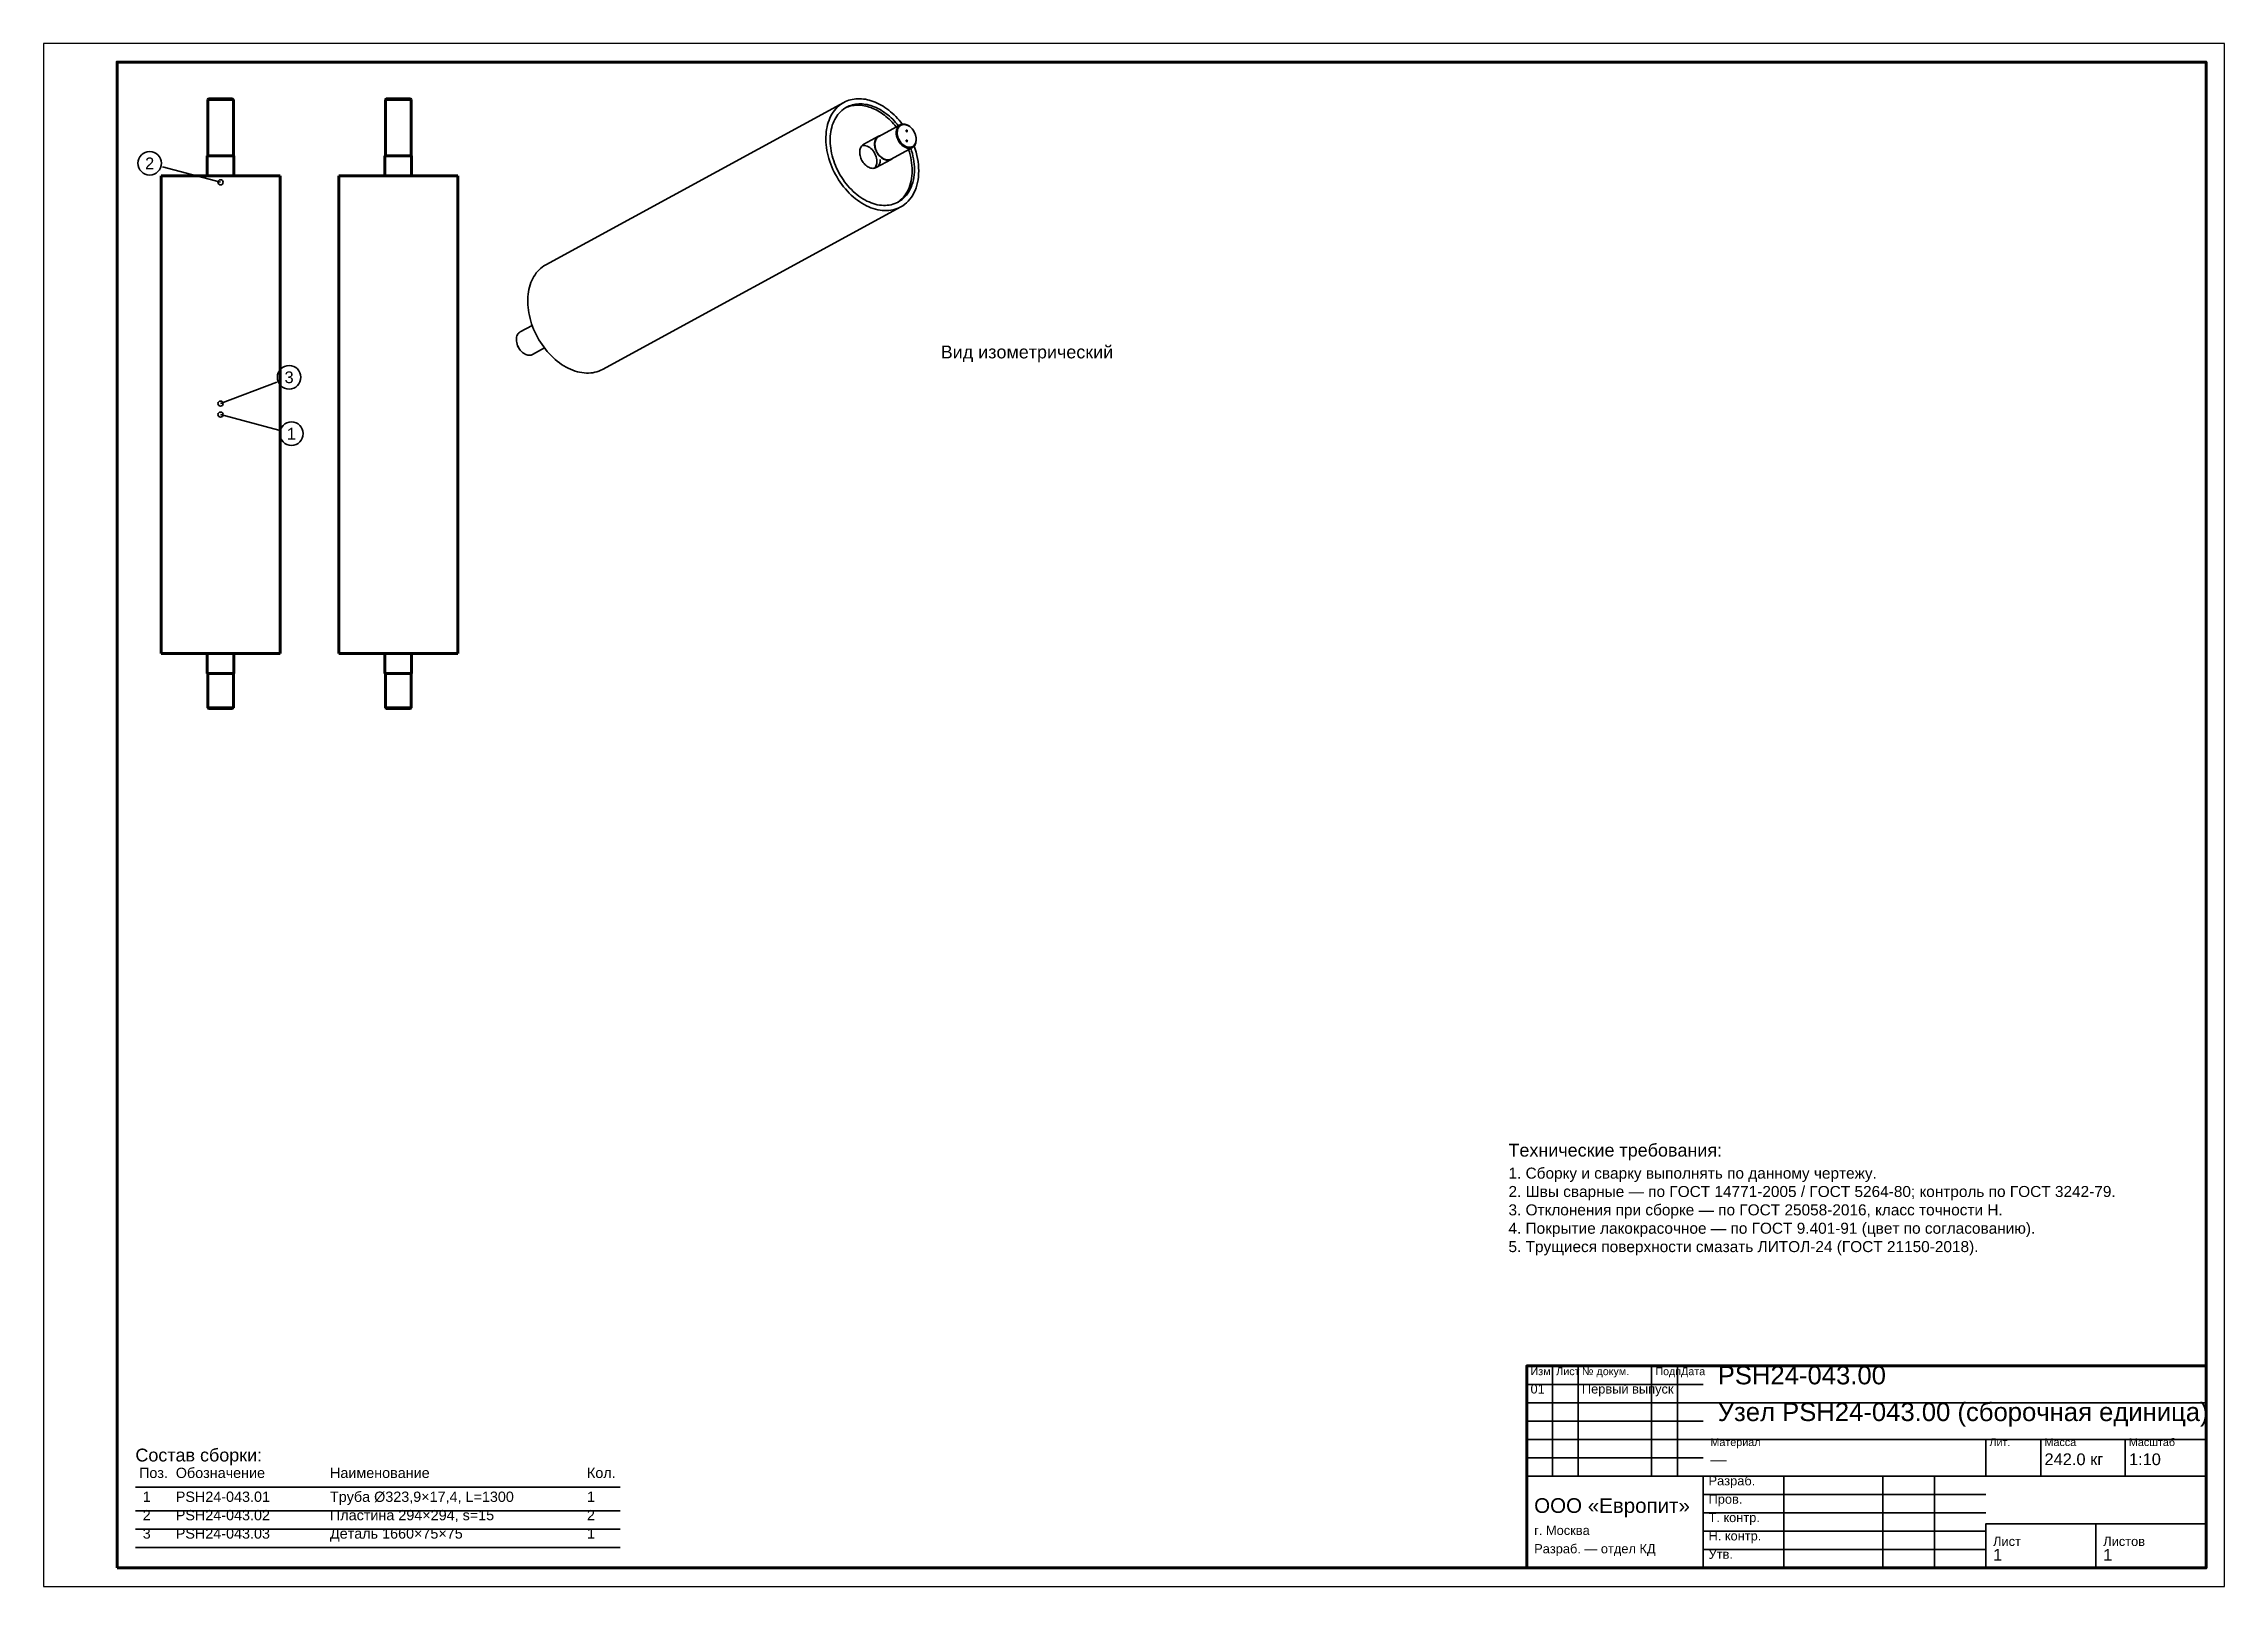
# Model space of a CAD drawing. Header units: millimetres. Extents: x 0 to 594, y 0 to 420.
import ezdxf
from ezdxf.enums import TextEntityAlignment as Align

# ---------------------------------------------------------------- set-up
doc = ezdxf.new("R2010")
doc.units = ezdxf.units.MM
doc.styles.add('GOST', font='Arial')

msp = doc.modelspace()

# ---------------------------------------------------------------- linework, layer by layer
at = {"color": 1, "lineweight": 70}
for p, q in [((44.89, 405), (44.69, 404.8)), ((44.78, 404.8), (44.69, 404.8)), ((44.69, 389.5), (44.69, 404.8)), ((45.04, 404.8), (44.78, 404.8)), ((44.89, 405), (44.98, 405)), ((44.98, 405), (45.22, 405)), ((45.46, 404.8), (45.04, 404.8)), ((45.22, 405), (45.61, 405)), ((46.01, 404.8), (45.46, 404.8)), ((45.61, 405), (46.14, 405)), ((46.68, 404.8), (46.01, 404.8)), ((46.14, 405), (46.76, 405)), ((47.42, 404.8), (46.68, 404.8)), ((46.76, 405), (47.46, 405)), ((48.19, 404.8), (47.42, 404.8)), ((47.46, 405), (48.19, 405)), ((48.19, 405), (48.93, 405)), ((48.97, 404.8), (48.19, 404.8)), ((48.93, 405), (49.63, 405)), ((49.71, 404.8), (48.97, 404.8)), ((49.63, 405), (50.25, 405)), ((50.38, 404.8), (49.71, 404.8)), ((50.25, 405), (50.78, 405)), ((50.93, 404.8), (50.38, 404.8)), ((50.78, 405), (51.17, 405)), ((51.35, 404.8), (50.93, 404.8)), ((51.17, 405), (51.41, 405)), ((51.61, 404.8), (51.35, 404.8)), ((51.41, 405), (51.49, 405)), ((51.69, 404.8), (51.49, 405)), ((51.69, 404.8), (51.61, 404.8)), ((51.69, 404.8), (51.69, 389.5)), ((93.28, 405), (93.08, 404.8)), ((93.11, 404.8), (93.08, 404.8)), ((93.08, 404.8), (93.08, 389.5)), ((93.17, 404.8), (93.11, 404.8)), ((93.28, 404.8), (93.17, 404.8)), ((93.43, 404.8), (93.28, 404.8)), ((93.28, 405), (93.37, 405)), ((93.37, 405), (93.61, 405)), ((93.62, 404.8), (93.43, 404.8)), ((93.61, 405), (94, 405)), ((93.85, 404.8), (93.62, 404.8)), ((94.11, 404.8), (93.85, 404.8)), ((94, 405), (94.53, 405)), ((94.4, 404.8), (94.11, 404.8)), ((94.72, 404.8), (94.4, 404.8)), ((94.53, 405), (95.15, 405)), ((95.07, 404.8), (94.72, 404.8)), ((95.43, 404.8), (95.07, 404.8)), ((95.15, 405), (95.85, 405)), ((95.81, 404.8), (95.43, 404.8)), ((96.19, 404.8), (95.81, 404.8)), ((95.85, 405), (96.58, 405)), ((96.58, 404.8), (96.19, 404.8)), ((96.58, 405), (97.32, 405)), ((96.98, 404.8), (96.58, 404.8)), ((97.36, 404.8), (96.98, 404.8)), ((97.32, 405), (98.02, 405)), ((97.74, 404.8), (97.36, 404.8)), ((98.1, 404.8), (97.74, 404.8)), ((98.02, 405), (98.64, 405)), ((98.45, 404.8), (98.1, 404.8)), ((98.77, 404.8), (98.45, 404.8)), ((98.64, 405), (99.17, 405)), ((99.06, 404.8), (98.77, 404.8)), ((99.32, 404.8), (99.06, 404.8)), ((99.17, 405), (99.56, 405)), ((99.55, 404.8), (99.32, 404.8)), ((99.74, 404.8), (99.55, 404.8)), ((99.56, 405), (99.8, 405)), ((99.89, 404.8), (99.74, 404.8)), ((99.8, 405), (99.89, 405)), ((99.89, 405), (100.09, 404.8)), ((100, 404.8), (99.89, 404.8)), ((100.06, 404.8), (100, 404.8)), ((100.09, 404.8), (100.06, 404.8)), ((100.09, 404.8), (100.09, 389.5)), ((44.59, 389.5), (44.69, 389.5)), ((44.59, 384), (44.59, 389.5)), ((44.69, 389.5), (44.95, 389.5)), ((44.95, 389.5), (45.38, 389.5)), ((45.38, 389.5), (45.95, 389.5)), ((45.95, 389.5), (46.63, 389.5)), ((46.63, 389.5), (47.39, 389.5)), ((47.39, 389.5), (48.19, 389.5)), ((48.19, 389.5), (49, 389.5)), ((49, 389.5), (49.76, 389.5)), ((49.76, 389.5), (50.44, 389.5)), ((50.44, 389.5), (51.01, 389.5)), ((51.01, 389.5), (51.44, 389.5)), ((51.44, 389.5), (51.7, 389.5)), ((51.7, 389.5), (51.8, 389.5)), ((51.8, 389.5), (51.8, 384)), ((92.98, 389.5), (93.01, 389.5)), ((92.98, 389.5), (92.98, 384)), ((93.01, 389.5), (93.08, 389.5)), ((93.08, 389.5), (93.19, 389.5)), ((93.19, 389.5), (93.34, 389.5)), ((93.34, 389.5), (93.54, 389.5)), ((93.54, 389.5), (93.77, 389.5)), ((93.77, 389.5), (94.04, 389.5)), ((94.04, 389.5), (94.34, 389.5)), ((94.34, 389.5), (94.67, 389.5)), ((94.67, 389.5), (95.02, 389.5)), ((95.02, 389.5), (95.4, 389.5)), ((95.4, 389.5), (95.78, 389.5)), ((95.78, 389.5), (96.18, 389.5)), ((96.18, 389.5), (96.58, 389.5)), ((96.58, 389.5), (96.99, 389.5)), ((96.99, 389.5), (97.39, 389.5)), ((97.39, 389.5), (97.77, 389.5)), ((97.77, 389.5), (98.15, 389.5)), ((98.15, 389.5), (98.5, 389.5)), ((98.5, 389.5), (98.83, 389.5)), ((98.83, 389.5), (99.13, 389.5)), ((99.13, 389.5), (99.4, 389.5)), ((99.4, 389.5), (99.63, 389.5)), ((99.63, 389.5), (99.83, 389.5)), ((99.83, 389.5), (99.98, 389.5)), ((99.98, 389.5), (100.09, 389.5)), ((100.09, 389.5), (100.16, 389.5)), ((100.16, 389.5), (100.19, 389.5)), ((100.19, 389.5), (100.19, 384)), ((32.41, 384), (32, 384)), ((32, 384), (32, 254)), ((33.6, 384), (32.41, 384)), ((35.53, 384), (33.6, 384)), ((38.1, 384), (35.53, 384)), ((41.17, 384), (38.1, 384)), ((44.59, 384), (41.17, 384)), ((48.19, 384), (44.59, 384)), ((51.8, 384), (48.19, 384)), ((55.22, 384), (51.8, 384)), ((58.29, 384), (55.22, 384)), ((60.86, 384), (58.29, 384)), ((62.79, 384), (60.86, 384)), ((63.98, 384), (62.79, 384)), ((64.39, 384), (63.98, 384)), ((64.39, 254), (64.39, 384)), ((80.49, 384), (80.39, 384)), ((80.39, 254), (80.39, 384)), ((80.8, 384), (80.49, 384)), ((81.3, 384), (80.8, 384)), ((81.99, 384), (81.3, 384)), ((82.87, 384), (81.99, 384)), ((83.92, 384), (82.87, 384)), ((85.13, 384), (83.92, 384)), ((86.49, 384), (85.13, 384)), ((87.97, 384), (86.49, 384)), ((89.56, 384), (87.97, 384)), ((91.24, 384), (89.56, 384)), ((92.98, 384), (91.24, 384)), ((94.77, 384), (92.98, 384)), ((96.58, 384), (94.77, 384)), ((98.4, 384), (96.58, 384)), ((100.19, 384), (98.4, 384)), ((101.93, 384), (100.19, 384)), ((103.61, 384), (101.93, 384)), ((105.2, 384), (103.61, 384)), ((106.68, 384), (105.2, 384)), ((108.04, 384), (106.68, 384)), ((109.25, 384), (108.04, 384)), ((110.3, 384), (109.25, 384)), ((111.18, 384), (110.3, 384)), ((111.87, 384), (111.18, 384)), ((112.37, 384), (111.87, 384)), ((112.68, 384), (112.37, 384)), ((112.78, 384), (112.68, 384)), ((112.78, 254), (112.78, 384)), ((32, 254), (32.41, 254)), ((32.41, 254), (33.6, 254)), ((33.6, 254), (35.53, 254)), ((35.53, 254), (38.1, 254)), ((38.1, 254), (41.17, 254)), ((41.17, 254), (44.59, 254)), ((44.59, 254), (48.19, 254)), ((44.59, 248.5), (44.59, 254)), ((48.19, 254), (51.8, 254)), ((51.8, 254), (55.22, 254)), ((51.8, 254), (51.8, 248.5)), ((55.22, 254), (58.29, 254)), ((58.29, 254), (60.86, 254)), ((60.86, 254), (62.79, 254)), ((62.79, 254), (63.98, 254)), ((63.98, 254), (64.39, 254)), ((80.39, 254), (80.49, 254)), ((80.49, 254), (80.8, 254)), ((80.8, 254), (81.3, 254)), ((81.3, 254), (81.99, 254)), ((81.99, 254), (82.87, 254)), ((82.87, 254), (83.92, 254)), ((83.92, 254), (85.13, 254)), ((85.13, 254), (86.49, 254)), ((86.49, 254), (87.97, 254)), ((87.97, 254), (89.56, 254)), ((89.56, 254), (91.24, 254)), ((91.24, 254), (92.98, 254)), ((92.98, 254), (94.77, 254)), ((92.98, 254), (92.98, 248.5)), ((94.77, 254), (96.58, 254)), ((96.58, 254), (98.4, 254)), ((98.4, 254), (100.19, 254)), ((100.19, 254), (101.93, 254)), ((100.19, 254), (100.19, 248.5)), ((101.93, 254), (103.61, 254)), ((103.61, 254), (105.2, 254)), ((105.2, 254), (106.68, 254)), ((106.68, 254), (108.04, 254)), ((108.04, 254), (109.25, 254)), ((109.25, 254), (110.3, 254)), ((110.3, 254), (111.18, 254)), ((111.18, 254), (111.87, 254)), ((111.87, 254), (112.37, 254)), ((112.37, 254), (112.68, 254)), ((112.68, 254), (112.78, 254)), ((44.59, 248.5), (44.69, 248.5)), ((44.69, 239.2), (44.69, 248.5)), ((44.69, 248.5), (44.95, 248.5)), ((44.95, 248.5), (45.38, 248.5)), ((45.38, 248.5), (45.95, 248.5)), ((45.95, 248.5), (46.63, 248.5)), ((46.63, 248.5), (47.39, 248.5)), ((47.39, 248.5), (48.19, 248.5)), ((48.19, 248.5), (49, 248.5)), ((49, 248.5), (49.76, 248.5)), ((49.76, 248.5), (50.44, 248.5)), ((50.44, 248.5), (51.01, 248.5)), ((51.01, 248.5), (51.44, 248.5)), ((51.44, 248.5), (51.7, 248.5)), ((51.7, 248.5), (51.8, 248.5)), ((51.69, 248.5), (51.69, 239.2)), ((92.98, 248.5), (93.01, 248.5)), ((93.01, 248.5), (93.08, 248.5)), ((93.08, 248.5), (93.19, 248.5)), ((93.08, 248.5), (93.08, 239.2)), ((93.19, 248.5), (93.34, 248.5)), ((93.34, 248.5), (93.54, 248.5)), ((93.54, 248.5), (93.77, 248.5)), ((93.77, 248.5), (94.04, 248.5)), ((94.04, 248.5), (94.34, 248.5)), ((94.34, 248.5), (94.67, 248.5)), ((94.67, 248.5), (95.02, 248.5)), ((95.02, 248.5), (95.4, 248.5)), ((95.4, 248.5), (95.78, 248.5)), ((95.78, 248.5), (96.18, 248.5)), ((96.18, 248.5), (96.58, 248.5)), ((96.58, 248.5), (96.99, 248.5)), ((96.99, 248.5), (97.39, 248.5)), ((97.39, 248.5), (97.77, 248.5)), ((97.77, 248.5), (98.15, 248.5)), ((98.15, 248.5), (98.5, 248.5)), ((98.5, 248.5), (98.83, 248.5)), ((98.83, 248.5), (99.13, 248.5)), ((99.13, 248.5), (99.4, 248.5)), ((99.4, 248.5), (99.63, 248.5)), ((99.63, 248.5), (99.83, 248.5)), ((99.83, 248.5), (99.98, 248.5)), ((99.98, 248.5), (100.09, 248.5)), ((100.09, 248.5), (100.16, 248.5)), ((100.09, 248.5), (100.09, 239.2)), ((100.16, 248.5), (100.19, 248.5)), ((44.69, 239.2), (44.78, 239.2)), ((44.89, 239), (44.69, 239.2)), ((44.78, 239.2), (45.04, 239.2)), ((44.98, 239), (44.89, 239)), ((45.22, 239), (44.98, 239)), ((45.04, 239.2), (45.46, 239.2)), ((45.61, 239), (45.22, 239)), ((45.46, 239.2), (46.01, 239.2)), ((46.14, 239), (45.61, 239)), ((46.01, 239.2), (46.68, 239.2)), ((46.76, 239), (46.14, 239)), ((46.68, 239.2), (47.42, 239.2)), ((47.46, 239), (46.76, 239)), ((47.42, 239.2), (48.19, 239.2)), ((48.19, 239), (47.46, 239)), ((48.19, 239.2), (48.97, 239.2)), ((48.93, 239), (48.19, 239)), ((49.63, 239), (48.93, 239)), ((48.97, 239.2), (49.71, 239.2)), ((50.25, 239), (49.63, 239)), ((49.71, 239.2), (50.38, 239.2)), ((50.78, 239), (50.25, 239)), ((50.38, 239.2), (50.93, 239.2)), ((51.17, 239), (50.78, 239)), ((50.93, 239.2), (51.35, 239.2)), ((51.41, 239), (51.17, 239)), ((51.35, 239.2), (51.61, 239.2)), ((51.49, 239), (51.41, 239)), ((51.49, 239), (51.69, 239.2)), ((51.61, 239.2), (51.69, 239.2)), ((93.08, 239.2), (93.11, 239.2)), ((93.28, 239), (93.08, 239.2)), ((93.11, 239.2), (93.17, 239.2)), ((93.17, 239.2), (93.28, 239.2)), ((93.28, 239.2), (93.43, 239.2)), ((93.37, 239), (93.28, 239)), ((93.61, 239), (93.37, 239)), ((93.43, 239.2), (93.62, 239.2)), ((94, 239), (93.61, 239)), ((93.62, 239.2), (93.85, 239.2)), ((93.85, 239.2), (94.11, 239.2)), ((94.53, 239), (94, 239)), ((94.11, 239.2), (94.4, 239.2)), ((94.4, 239.2), (94.72, 239.2)), ((95.15, 239), (94.53, 239)), ((94.72, 239.2), (95.07, 239.2)), ((95.07, 239.2), (95.43, 239.2)), ((95.85, 239), (95.15, 239)), ((95.43, 239.2), (95.81, 239.2)), ((95.81, 239.2), (96.19, 239.2)), ((96.58, 239), (95.85, 239)), ((96.19, 239.2), (96.58, 239.2)), ((96.58, 239.2), (96.98, 239.2)), ((97.32, 239), (96.58, 239)), ((96.98, 239.2), (97.36, 239.2)), ((98.02, 239), (97.32, 239)), ((97.36, 239.2), (97.74, 239.2)), ((97.74, 239.2), (98.1, 239.2)), ((98.64, 239), (98.02, 239)), ((98.1, 239.2), (98.45, 239.2)), ((98.45, 239.2), (98.77, 239.2)), ((99.17, 239), (98.64, 239)), ((98.77, 239.2), (99.06, 239.2)), ((99.06, 239.2), (99.32, 239.2)), ((99.56, 239), (99.17, 239)), ((99.32, 239.2), (99.55, 239.2)), ((99.55, 239.2), (99.74, 239.2)), ((99.8, 239), (99.56, 239)), ((99.74, 239.2), (99.89, 239.2)), ((99.89, 239), (99.8, 239)), ((99.89, 239.2), (100, 239.2)), ((99.89, 239), (100.09, 239.2)), ((100, 239.2), (100.06, 239.2)), ((100.06, 239.2), (100.09, 239.2))]:
    msp.add_line(p, q, dxfattribs=at)
at = {"color": 1, "lineweight": 35}
for p, q in [((217.97, 404), (136.76, 359.76)), ((217.49, 403.71), (217.97, 404)), ((217.97, 404), (218.4, 404.21)), ((218.4, 404.21), (218.85, 404.41)), ((218.85, 404.41), (219.3, 404.57)), ((219.3, 404.57), (219.77, 404.71)), ((219.77, 404.71), (220.25, 404.82)), ((220.25, 404.82), (220.74, 404.91)), ((220.74, 404.91), (221.24, 404.97)), ((221.24, 404.97), (221.75, 405)), ((221.75, 405), (222.26, 405)), ((222.26, 405), (222.78, 404.98)), ((222.78, 404.98), (223.3, 404.92)), ((223.3, 404.92), (223.83, 404.84)), ((223.83, 404.84), (224.37, 404.74)), ((224.37, 404.74), (224.9, 404.6)), ((224.9, 404.6), (225.44, 404.44)), ((225.44, 404.44), (225.98, 404.26)), ((225.98, 404.26), (226.51, 404.04)), ((226.51, 404.04), (227.05, 403.8)), ((213.54, 397.95), (213.72, 398.57)), ((213.72, 398.57), (213.93, 399.17)), ((213.93, 399.17), (214.17, 399.75)), ((214.17, 399.75), (214.44, 400.3)), ((214.44, 400.3), (214.73, 400.83)), ((214.73, 400.83), (215.06, 401.33)), ((215.02, 398.31), (214.83, 397.76)), ((215.24, 398.83), (215.02, 398.31)), ((215.06, 401.33), (215.4, 401.8)), ((215.48, 399.33), (215.24, 398.83)), ((215.4, 401.8), (215.77, 402.25)), ((215.75, 399.81), (215.48, 399.33)), ((216.04, 400.26), (215.75, 399.81)), ((215.77, 402.25), (216.17, 402.66)), ((216.35, 400.69), (216.04, 400.26)), ((216.17, 402.66), (216.59, 403.04)), ((216.69, 401.1), (216.35, 400.69)), ((216.59, 403.04), (217.03, 403.39)), ((217.05, 401.47), (216.69, 401.1)), ((217.03, 403.39), (217.49, 403.71)), ((217.43, 401.82), (217.05, 401.47)), ((217.83, 402.14), (217.43, 401.82)), ((218.25, 402.42), (217.83, 402.14)), ((218.69, 402.68), (218.25, 402.42)), ((218.38, 402.5), (218.76, 402.68)), ((219.07, 402.88), (218.69, 402.68)), ((218.76, 402.68), (219.15, 402.83)), ((219.46, 403.05), (219.07, 402.88)), ((219.15, 402.83), (219.56, 402.95)), ((219.87, 403.2), (219.46, 403.05)), ((219.56, 402.95), (219.97, 403.06)), ((220.28, 403.32), (219.87, 403.2)), ((219.97, 403.06), (220.39, 403.14)), ((220.71, 403.42), (220.28, 403.32)), ((220.39, 403.14), (220.81, 403.2)), ((221.14, 403.5), (220.71, 403.42)), ((220.81, 403.2), (221.25, 403.24)), ((221.58, 403.56), (221.14, 403.5)), ((221.25, 403.24), (221.69, 403.26)), ((222.03, 403.59), (221.58, 403.56)), ((221.69, 403.26), (222.14, 403.25)), ((222.49, 403.6), (222.03, 403.59)), ((222.14, 403.25), (222.59, 403.22)), ((222.95, 403.58), (222.49, 403.6)), ((222.59, 403.22), (223.04, 403.17)), ((223.41, 403.54), (222.95, 403.58)), ((223.04, 403.17), (223.5, 403.09)), ((223.88, 403.47), (223.41, 403.54)), ((223.5, 403.09), (223.96, 402.99)), ((224.36, 403.39), (223.88, 403.47)), ((223.96, 402.99), (224.43, 402.87)), ((224.83, 403.27), (224.36, 403.39)), ((224.43, 402.87), (224.89, 402.73)), ((225.31, 403.14), (224.83, 403.27)), ((224.89, 402.73), (225.36, 402.57)), ((225.78, 402.98), (225.31, 403.14)), ((225.36, 402.57), (225.82, 402.38)), ((226.26, 402.8), (225.78, 402.98)), ((225.82, 402.38), (226.29, 402.18)), ((226.74, 402.6), (226.26, 402.8)), ((226.29, 402.18), (226.75, 401.95)), ((227.21, 402.37), (226.74, 402.6)), ((226.75, 401.95), (227.2, 401.7)), ((227.05, 403.8), (227.58, 403.54)), ((227.2, 401.7), (227.66, 401.43)), ((227.68, 402.12), (227.21, 402.37)), ((227.58, 403.54), (228.11, 403.25)), ((227.66, 401.43), (228.11, 401.15)), ((228.15, 401.85), (227.68, 402.12)), ((228.11, 403.25), (228.64, 402.94)), ((228.11, 401.15), (228.56, 400.84)), ((228.62, 401.56), (228.15, 401.85)), ((228.56, 400.84), (229, 400.51)), ((229.08, 401.25), (228.62, 401.56)), ((228.64, 402.94), (229.16, 402.6)), ((229, 400.51), (229.43, 400.17)), ((229.53, 400.92), (229.08, 401.25)), ((229.16, 402.6), (229.67, 402.24)), ((229.43, 400.17), (229.86, 399.81)), ((229.98, 400.58), (229.53, 400.92)), ((229.67, 402.24), (230.18, 401.86)), ((229.86, 399.81), (230.28, 399.43)), ((230.41, 400.21), (229.98, 400.58)), ((230.18, 401.86), (230.68, 401.45)), ((230.28, 399.43), (230.69, 399.04)), ((230.85, 399.82), (230.41, 400.21)), ((230.68, 401.45), (231.17, 401.03)), ((230.69, 399.04), (231.09, 398.63)), ((231.27, 399.42), (230.85, 399.82)), ((231.09, 398.63), (231.48, 398.2)), ((231.17, 401.03), (231.65, 400.58)), ((231.68, 399), (231.27, 399.42)), ((231.48, 398.2), (231.86, 397.76)), ((231.65, 400.58), (232.11, 400.12)), ((232.08, 398.56), (231.68, 399)), ((232.48, 398.11), (232.08, 398.56)), ((232.11, 400.12), (232.57, 399.63)), ((232.85, 397.65), (232.48, 398.11)), ((232.57, 399.63), (233.02, 399.13)), ((233.02, 399.13), (233.45, 398.61)), ((233.45, 398.61), (233.87, 398.08)), ((233.49, 397.98), (233.69, 398.04)), ((233.69, 398.04), (233.91, 398.08)), ((233.91, 398.08), (234.14, 398.1)), ((234.14, 398.1), (234.37, 398.09)), ((234.37, 398.09), (234.61, 398.06)), ((234.61, 398.06), (234.85, 398)), ((234.85, 398), (235.1, 397.91)), ((213.07, 393.87), (213.08, 394.59)), ((213.1, 393.15), (213.07, 393.87)), ((213.08, 394.59), (213.11, 395.29)), ((213.16, 392.42), (213.1, 393.15)), ((213.11, 395.29), (213.17, 395.98)), ((213.25, 391.68), (213.16, 392.42)), ((213.17, 395.98), (213.26, 396.65)), ((213.26, 396.65), (213.39, 397.31)), ((213.39, 397.31), (213.54, 397.95)), ((214.27, 394.78), (214.24, 394.14)), ((214.24, 394.14), (214.24, 393.49)), ((214.24, 393.49), (214.27, 392.84)), ((214.33, 395.41), (214.27, 394.78)), ((214.27, 392.84), (214.32, 392.17)), ((214.32, 392.17), (214.4, 391.5)), ((214.41, 396.02), (214.33, 395.41)), ((214.53, 396.62), (214.41, 396.02)), ((214.66, 397.2), (214.53, 396.62)), ((214.83, 397.76), (214.66, 397.2)), ((222.8, 392.11), (222.65, 391.89)), ((222.97, 392.3), (222.8, 392.11)), ((222.94, 392.27), (223.27, 392.31)), ((223.16, 392.46), (222.97, 392.3)), ((223.37, 392.59), (223.16, 392.46)), ((223.27, 392.31), (223.61, 392.29)), ((223.37, 392.59), (227.43, 394.81)), ((223.61, 392.29), (223.96, 392.22)), ((223.96, 392.22), (224.32, 392.1)), ((224.32, 392.1), (224.67, 391.93)), ((226.34, 392.72), (226.36, 393.02)), ((226.35, 392.4), (226.34, 392.72)), ((226.38, 392.07), (226.35, 392.4)), ((226.36, 393.02), (226.41, 393.32)), ((226.44, 391.74), (226.38, 392.07)), ((226.41, 393.32), (226.49, 393.6)), ((226.42, 392.69), (226.44, 392.99)), ((226.43, 392.37), (226.42, 392.69)), ((226.46, 392.06), (226.43, 392.37)), ((226.44, 392.99), (226.49, 393.27)), ((226.52, 391.73), (226.46, 392.06)), ((226.49, 393.6), (226.59, 393.86)), ((226.49, 393.27), (226.56, 393.55)), ((226.56, 393.55), (226.66, 393.8)), ((226.59, 393.86), (226.71, 394.1)), ((226.66, 393.8), (226.78, 394.03)), ((226.71, 394.1), (226.86, 394.32)), ((226.78, 394.03), (226.92, 394.24)), ((226.86, 394.32), (227.03, 394.51)), ((226.92, 394.24), (227.09, 394.43)), ((227.03, 394.51), (227.22, 394.67)), ((227.09, 394.43), (227.28, 394.59)), ((227.22, 394.67), (227.43, 394.81)), ((227.28, 394.59), (227.48, 394.72)), ((227.43, 394.81), (227.7, 394.93)), ((227.48, 394.72), (233.29, 397.88)), ((227.7, 394.93), (228, 395)), ((231.86, 397.76), (232.23, 397.31)), ((232.23, 395.76), (232.25, 396.11)), ((232.26, 395.32), (232.23, 395.76)), ((232.25, 396.11), (232.3, 396.45)), ((232.34, 394.86), (232.26, 395.32)), ((232.3, 396.45), (232.39, 396.76)), ((232.46, 394.4), (232.34, 394.86)), ((232.39, 396.76), (232.51, 397.05)), ((232.64, 393.95), (232.46, 394.4)), ((232.51, 397.05), (232.66, 397.31)), ((232.54, 396.2), (232.51, 395.78)), ((232.51, 395.78), (232.53, 395.43)), ((232.53, 395.43), (232.58, 395.08)), ((232.62, 396.59), (232.54, 396.2)), ((232.58, 395.08), (232.66, 394.73)), ((232.75, 396.95), (232.62, 396.59)), ((232.87, 393.52), (232.64, 393.95)), ((232.66, 397.31), (232.84, 397.54)), ((232.66, 394.73), (232.77, 394.38)), ((232.84, 397.11), (232.75, 396.95)), ((232.77, 394.38), (232.92, 394.03)), ((232.84, 397.54), (233.05, 397.73)), ((232.93, 397.26), (232.84, 397.11)), ((233.13, 393.11), (232.87, 393.52)), ((232.92, 394.03), (233.09, 393.7)), ((233.04, 397.4), (232.93, 397.26)), ((233.16, 397.52), (233.04, 397.4)), ((233.05, 397.73), (233.29, 397.88)), ((233.09, 393.7), (233.29, 393.38)), ((233.43, 392.73), (233.13, 393.11)), ((233.29, 397.63), (233.16, 397.52)), ((233.29, 397.88), (233.49, 397.98)), ((233.43, 397.73), (233.29, 397.63)), ((233.29, 393.38), (233.51, 393.08)), ((233.58, 397.81), (233.43, 397.73)), ((233.76, 392.4), (233.43, 392.73)), ((233.51, 393.08), (233.75, 392.8)), ((233.73, 397.88), (233.58, 397.81)), ((233.9, 397.93), (233.73, 397.88)), ((233.75, 392.8), (234.01, 392.56)), ((234.11, 392.11), (233.76, 392.4)), ((234.07, 397.96), (233.9, 397.93)), ((234.01, 392.56), (234.28, 392.34)), ((234.24, 397.98), (234.07, 397.96)), ((234.48, 391.88), (234.11, 392.11)), ((234.42, 397.98), (234.24, 397.98)), ((234.28, 392.34), (234.57, 392.15)), ((234.79, 397.93), (234.42, 397.98)), ((234.57, 392.15), (234.86, 392)), ((235.16, 397.82), (234.79, 397.93)), ((234.92, 396.4), (234.9, 396.32)), ((234.9, 396.32), (234.9, 396.23)), ((234.9, 396.23), (234.94, 396.14)), ((234.92, 393.7), (234.9, 393.62)), ((234.9, 393.62), (234.9, 393.53)), ((234.9, 393.53), (234.94, 393.44)), ((234.97, 396.44), (234.92, 396.4)), ((234.97, 393.74), (234.92, 393.7)), ((234.94, 396.14), (234.99, 396.07)), ((234.94, 393.44), (234.99, 393.37)), ((235.02, 396.46), (234.97, 396.44)), ((235.02, 393.76), (234.97, 393.74)), ((234.99, 396.07), (235.06, 396.02)), ((234.99, 393.37), (235.06, 393.32)), ((235.07, 396.45), (235.02, 396.46)), ((235.07, 393.75), (235.02, 393.76)), ((235.06, 396.02), (235.14, 396)), ((235.06, 393.32), (235.14, 393.3)), ((235.17, 396.4), (235.07, 396.45)), ((235.17, 393.7), (235.07, 393.75)), ((235.1, 397.91), (235.34, 397.8)), ((235.14, 396), (235.21, 396.01)), ((235.14, 393.3), (235.21, 393.31)), ((235.54, 397.65), (235.16, 397.82)), ((235.25, 396.29), (235.17, 396.4)), ((235.25, 393.59), (235.17, 393.7)), ((235.21, 396.01), (235.26, 396.07)), ((235.21, 393.31), (235.26, 393.37)), ((235.28, 396.16), (235.25, 396.29)), ((235.28, 393.46), (235.25, 393.59)), ((235.26, 396.07), (235.28, 396.16)), ((235.26, 393.37), (235.28, 393.46)), ((235.34, 397.8), (235.57, 397.67)), ((235.9, 397.41), (235.54, 397.65)), ((235.57, 397.67), (235.81, 397.51)), ((235.81, 397.51), (236.03, 397.33)), ((236.24, 397.13), (235.9, 397.41)), ((236.03, 397.33), (236.25, 397.14)), ((236.57, 396.79), (236.24, 397.13)), ((236.25, 397.14), (236.46, 396.92)), ((236.46, 396.92), (236.66, 396.69)), ((236.86, 396.42), (236.57, 396.79)), ((236.66, 396.69), (236.84, 396.45)), ((236.76, 392.04), (236.97, 392.2)), ((236.86, 396.42), (236.84, 396.45)), ((237.12, 395.99), (236.86, 396.42)), ((237.08, 392.08), (236.87, 391.89)), ((236.97, 392.2), (237.16, 392.39)), ((237.26, 392.31), (237.08, 392.08)), ((237.11, 392.12), (237.4, 391.27)), ((237.34, 395.53), (237.12, 395.99)), ((237.16, 392.39), (237.32, 392.62)), ((237.42, 392.57), (237.26, 392.31)), ((237.32, 392.62), (237.45, 392.88)), ((237.47, 395.18), (237.34, 395.53)), ((237.34, 395.53), (237.36, 395.5)), ((237.36, 395.5), (237.5, 395.09)), ((237.54, 392.86), (237.42, 392.57)), ((237.45, 392.88), (237.55, 393.16)), ((237.57, 394.82), (237.47, 395.18)), ((237.5, 395.09), (237.61, 394.67)), ((237.62, 393.17), (237.54, 392.86)), ((237.55, 393.16), (237.62, 393.46)), ((237.63, 394.47), (237.57, 394.82)), ((237.61, 394.67), (237.67, 394.26)), ((237.62, 393.46), (237.66, 393.79)), ((237.68, 393.5), (237.62, 393.17)), ((237.66, 394.12), (237.63, 394.47)), ((237.66, 393.79), (237.66, 394.12)), ((237.67, 394.26), (237.7, 393.86)), ((237.7, 393.86), (237.68, 393.5)), ((213.37, 390.93), (213.25, 391.68)), ((213.52, 390.19), (213.37, 390.93)), ((213.7, 389.44), (213.52, 390.19)), ((213.9, 388.69), (213.7, 389.44)), ((214.14, 387.95), (213.9, 388.69)), ((214.4, 387.21), (214.14, 387.95)), ((214.4, 391.5), (214.51, 390.83)), ((214.69, 386.47), (214.4, 387.21)), ((214.51, 390.83), (214.64, 390.15)), ((214.64, 390.15), (214.81, 389.47)), ((215.01, 385.75), (214.69, 386.47)), ((214.81, 389.47), (214.99, 388.79)), ((214.99, 388.79), (215.21, 388.12)), ((215.21, 388.12), (215.45, 387.44)), ((215.45, 387.44), (215.71, 386.78)), ((215.71, 386.78), (216, 386.12)), ((216, 386.12), (216.31, 385.47)), ((222.3, 390.81), (222.28, 390.5)), ((222.28, 390.5), (222.29, 390.18)), ((222.29, 390.18), (222.32, 389.86)), ((222.35, 391.11), (222.3, 390.81)), ((222.32, 389.86), (222.38, 389.52)), ((222.43, 391.39), (222.35, 391.11)), ((222.38, 389.52), (222.47, 389.19)), ((222.53, 391.65), (222.43, 391.39)), ((222.47, 389.19), (222.58, 388.86)), ((222.65, 391.89), (222.53, 391.65)), ((222.58, 388.86), (222.71, 388.54)), ((222.71, 388.54), (222.87, 388.22)), ((222.87, 388.22), (223.05, 387.92)), ((223.05, 387.92), (223.25, 387.63)), ((223.25, 387.63), (223.47, 387.36)), ((223.47, 387.36), (223.7, 387.11)), ((223.7, 387.11), (223.94, 386.88)), ((223.94, 386.88), (224.2, 386.67)), ((224.2, 386.67), (224.47, 386.49)), ((224.47, 386.49), (224.74, 386.34)), ((224.67, 391.93), (225.01, 391.71)), ((224.74, 386.34), (225.01, 386.22)), ((225.01, 391.71), (225.34, 391.45)), ((225.01, 386.22), (225.29, 386.13)), ((225.29, 386.13), (225.56, 386.07)), ((225.34, 391.45), (225.65, 391.14)), ((225.65, 391.14), (225.94, 390.8)), ((225.94, 390.8), (226.2, 390.43)), ((226.2, 390.43), (226.43, 390.04)), ((226.46, 386.26), (226.31, 386.09)), ((226.35, 386.1), (226.59, 386.17)), ((226.43, 390.04), (226.62, 389.63)), ((226.53, 391.4), (226.44, 391.74)), ((226.59, 386.45), (226.46, 386.26)), ((226.6, 391.41), (226.52, 391.73)), ((226.64, 391.07), (226.53, 391.4)), ((226.7, 386.66), (226.59, 386.45)), ((226.59, 386.17), (226.81, 386.27)), ((226.71, 391.09), (226.6, 391.41)), ((226.62, 389.63), (226.77, 389.21)), ((226.77, 390.75), (226.64, 391.07)), ((226.8, 386.89), (226.7, 386.66)), ((226.84, 390.78), (226.71, 391.09)), ((226.93, 390.43), (226.77, 390.75)), ((226.77, 389.21), (226.88, 388.78)), ((226.87, 387.14), (226.8, 386.89)), ((226.81, 386.27), (230.87, 388.48)), ((226.81, 386.27), (227.06, 386.43)), ((226.99, 390.47), (226.84, 390.78)), ((226.92, 387.39), (226.87, 387.14)), ((226.88, 388.78), (226.94, 388.36)), ((226.96, 387.66), (226.92, 387.39)), ((227.11, 390.13), (226.93, 390.43)), ((226.94, 388.36), (226.97, 387.94)), ((226.97, 387.94), (226.96, 387.66)), ((227.17, 390.17), (226.99, 390.47)), ((227.06, 386.43), (227.27, 386.63)), ((227.31, 389.84), (227.11, 390.13)), ((227.36, 389.89), (227.17, 390.17)), ((227.27, 386.63), (227.46, 386.86)), ((227.53, 389.57), (227.31, 389.84)), ((227.57, 389.63), (227.36, 389.89)), ((227.46, 386.86), (227.62, 387.13)), ((227.76, 389.32), (227.53, 389.57)), ((227.8, 389.38), (227.57, 389.63)), ((227.62, 387.13), (227.74, 387.42)), ((227.74, 387.42), (227.83, 387.75)), ((228.01, 389.09), (227.76, 389.32)), ((228.04, 389.16), (227.8, 389.38)), ((227.83, 387.75), (227.89, 388.09)), ((227.89, 388.09), (227.9, 388.45)), ((228.26, 388.88), (228.01, 389.09)), ((228.29, 388.96), (228.04, 389.16)), ((228.53, 388.7), (228.26, 388.88)), ((228.55, 388.79), (228.29, 388.96)), ((228.8, 388.55), (228.53, 388.7)), ((228.81, 388.64), (228.55, 388.79)), ((229.07, 388.43), (228.8, 388.55)), ((229.08, 388.52), (228.81, 388.64)), ((229.35, 388.34), (229.07, 388.43)), ((229.34, 388.44), (229.08, 388.52)), ((229.61, 388.38), (229.34, 388.44)), ((229.62, 388.29), (229.35, 388.34)), ((229.87, 388.36), (229.61, 388.38)), ((229.89, 388.26), (229.62, 388.29)), ((230.13, 388.36), (229.87, 388.36)), ((230.16, 388.27), (229.89, 388.26)), ((230.37, 388.4), (230.13, 388.36)), ((230.41, 388.31), (230.16, 388.27)), ((230.61, 388.47), (230.37, 388.4)), ((230.65, 388.38), (230.41, 388.31)), ((230.83, 388.57), (230.61, 388.47)), ((230.87, 388.48), (230.65, 388.38)), ((230.83, 388.57), (236.64, 391.74)), ((231.12, 388.65), (230.87, 388.48)), ((231.35, 388.85), (231.12, 388.65)), ((234.86, 391.7), (234.48, 391.88)), ((234.86, 392), (235.15, 391.89)), ((235.24, 391.58), (234.86, 391.7)), ((235.15, 391.89), (235.44, 391.81)), ((235.62, 391.52), (235.24, 391.58)), ((235.44, 391.81), (235.73, 391.78)), ((235.58, 391.16), (235.81, 390.44)), ((235.8, 391.52), (235.62, 391.52)), ((235.73, 391.78), (236.01, 391.78)), ((235.98, 391.53), (235.8, 391.52)), ((235.81, 390.44), (236.01, 389.72)), ((236.15, 391.56), (235.98, 391.53)), ((236.01, 391.78), (236.28, 391.83)), ((236.01, 389.72), (236.18, 388.99)), ((236.32, 391.6), (236.15, 391.56)), ((236.18, 388.99), (236.32, 388.27)), ((236.43, 390.78), (236.2, 391.5)), ((236.28, 391.83), (236.53, 391.91)), ((236.48, 391.66), (236.32, 391.6)), ((236.32, 388.27), (236.43, 387.55)), ((236.63, 390.06), (236.43, 390.78)), ((236.43, 387.55), (236.51, 386.84)), ((236.64, 391.74), (236.48, 391.66)), ((236.51, 386.84), (236.56, 386.13)), ((236.53, 391.91), (236.76, 392.04)), ((236.56, 386.13), (236.57, 385.43)), ((236.8, 389.33), (236.63, 390.06)), ((236.87, 391.89), (236.64, 391.74)), ((236.94, 388.61), (236.8, 389.33)), ((237.05, 387.89), (236.94, 388.61)), ((237.13, 387.18), (237.05, 387.89)), ((237.18, 386.47), (237.13, 387.18)), ((237.2, 385.77), (237.18, 386.47)), ((237.4, 391.27), (237.66, 390.42)), ((237.66, 390.42), (237.87, 389.57)), ((237.87, 389.57), (238.05, 388.71)), ((238.05, 388.71), (238.19, 387.87)), ((238.19, 387.87), (238.28, 387.02)), ((238.28, 387.02), (238.34, 386.19)), ((238.34, 386.19), (238.36, 385.37)), ((215.35, 385.03), (215.01, 385.75)), ((215.72, 384.33), (215.35, 385.03)), ((216.11, 383.64), (215.72, 384.33)), ((216.53, 382.96), (216.11, 383.64)), ((216.31, 385.47), (216.64, 384.83)), ((216.97, 382.3), (216.53, 382.96)), ((216.64, 384.83), (217, 384.2)), ((217.42, 381.66), (216.97, 382.3)), ((217, 384.2), (217.38, 383.59)), ((217.38, 383.59), (217.77, 382.99)), ((217.9, 381.04), (217.42, 381.66)), ((217.77, 382.99), (218.19, 382.41)), ((218.4, 380.43), (217.9, 381.04)), ((218.19, 382.41), (218.62, 381.84)), ((218.92, 379.86), (218.4, 380.43)), ((218.62, 381.84), (219.08, 381.3)), ((219.08, 381.3), (219.54, 380.77)), ((219.54, 380.77), (220.03, 380.27)), ((220.03, 380.27), (220.52, 379.79)), ((225.56, 386.07), (225.83, 386.05)), ((225.83, 386.05), (226.1, 386.06)), ((226.1, 386.06), (226.35, 386.1)), ((235.48, 380.19), (235.2, 379.64)), ((235.74, 380.77), (235.48, 380.19)), ((235.72, 379.8), (236.02, 380.36)), ((235.96, 381.37), (235.74, 380.77)), ((236.14, 382), (235.96, 381.37)), ((236.02, 380.36), (236.3, 380.95)), ((236.3, 382.65), (236.14, 382)), ((236.42, 383.32), (236.3, 382.65)), ((236.3, 380.95), (236.53, 381.57)), ((236.5, 384.01), (236.42, 383.32)), ((236.55, 384.71), (236.5, 384.01)), ((236.53, 381.57), (236.73, 382.22)), ((236.57, 385.43), (236.55, 384.71)), ((236.73, 382.22), (236.9, 382.89)), ((236.9, 382.89), (237.03, 383.58)), ((237.03, 383.58), (237.12, 384.29)), ((237.12, 384.29), (237.18, 385.03)), ((237.18, 385.03), (237.2, 385.77)), ((237.63, 380.73), (237.37, 380.05)), ((237.85, 381.45), (237.63, 380.73)), ((238.04, 382.19), (237.85, 381.45)), ((238.18, 382.95), (238.04, 382.19)), ((238.28, 383.74), (238.18, 382.95)), ((238.34, 384.54), (238.28, 383.74)), ((238.36, 385.37), (238.34, 384.54)), ((233.46, 375.55), (152.25, 331.32)), ((219.45, 379.3), (218.92, 379.86)), ((219.99, 378.77), (219.45, 379.3)), ((220.55, 378.27), (219.99, 378.77)), ((220.52, 379.79), (221.03, 379.33)), ((221.13, 377.79), (220.55, 378.27)), ((221.03, 379.33), (221.55, 378.9)), ((221.71, 377.35), (221.13, 377.79)), ((221.55, 378.9), (222.08, 378.49)), ((222.3, 376.93), (221.71, 377.35)), ((222.08, 378.49), (222.62, 378.11)), ((222.9, 376.54), (222.3, 376.93)), ((222.62, 378.11), (223.16, 377.76)), ((223.51, 376.19), (222.9, 376.54)), ((223.16, 377.76), (223.72, 377.44)), ((224.13, 375.87), (223.51, 376.19)), ((223.72, 377.44), (224.27, 377.15)), ((224.74, 375.58), (224.13, 375.87)), ((224.27, 377.15), (224.83, 376.89)), ((225.36, 375.33), (224.74, 375.58)), ((224.83, 376.89), (225.4, 376.66)), ((225.98, 375.11), (225.36, 375.33)), ((225.4, 376.66), (225.96, 376.46)), ((225.96, 376.46), (226.52, 376.29)), ((226.6, 374.92), (225.98, 375.11)), ((226.52, 376.29), (227.08, 376.16)), ((227.22, 374.78), (226.6, 374.92)), ((227.08, 376.16), (227.64, 376.06)), ((227.84, 374.66), (227.22, 374.78)), ((227.64, 376.06), (228.19, 375.99)), ((228.45, 374.59), (227.84, 374.66)), ((228.19, 375.99), (228.74, 375.96)), ((229.05, 374.55), (228.45, 374.59)), ((228.74, 375.96), (229.28, 375.95)), ((229.64, 374.55), (229.05, 374.55)), ((229.28, 375.95), (229.81, 375.99)), ((230.23, 374.58), (229.64, 374.55)), ((229.81, 375.99), (230.33, 376.05)), ((230.8, 374.65), (230.23, 374.58)), ((230.33, 376.05), (230.84, 376.15)), ((231.36, 374.76), (230.8, 374.65)), ((230.84, 376.15), (231.34, 376.28)), ((231.34, 376.28), (231.83, 376.44)), ((231.91, 374.91), (231.36, 374.76)), ((231.83, 376.44), (232.29, 376.64)), ((232.45, 375.09), (231.91, 374.91)), ((232.29, 376.64), (232.75, 376.86)), ((232.9, 377.02), (232.43, 376.7)), ((232.96, 375.3), (232.45, 375.09)), ((232.75, 376.86), (233.25, 377.17)), ((233.35, 377.37), (232.9, 377.02)), ((233.46, 375.55), (232.96, 375.3)), ((233.25, 377.17), (233.73, 377.51)), ((233.78, 377.75), (233.35, 377.37)), ((234.02, 375.88), (233.46, 375.55)), ((233.73, 377.51), (234.19, 377.89)), ((234.18, 378.18), (233.78, 377.75)), ((234.55, 376.26), (234.02, 375.88)), ((234.55, 378.63), (234.18, 378.18)), ((234.19, 377.89), (234.62, 378.31)), ((234.89, 379.12), (234.55, 378.63)), ((235.05, 376.68), (234.55, 376.26)), ((234.62, 378.31), (235.01, 378.77)), ((235.2, 379.64), (234.89, 379.12)), ((235.01, 378.77), (235.38, 379.27)), ((235.52, 377.15), (235.05, 376.68)), ((235.38, 379.27), (235.72, 379.8)), ((235.96, 377.65), (235.52, 377.15)), ((236.37, 378.2), (235.96, 377.65)), ((236.74, 378.78), (236.37, 378.2)), ((237.07, 379.4), (236.74, 378.78)), ((237.37, 380.05), (237.07, 379.4)), ((133.52, 356.59), (133.23, 356.07)), ((133.85, 357.1), (133.52, 356.59)), ((134.19, 357.57), (133.85, 357.1)), ((134.56, 358.01), (134.19, 357.57)), ((134.96, 358.43), (134.56, 358.01)), ((135.38, 358.81), (134.96, 358.43)), ((135.82, 359.16), (135.38, 358.81)), ((136.28, 359.48), (135.82, 359.16)), ((136.76, 359.76), (136.28, 359.48)), ((131.9, 351.06), (131.87, 350.35)), ((131.96, 351.75), (131.9, 351.06)), ((132.05, 352.42), (131.96, 351.75)), ((132.18, 353.08), (132.05, 352.42)), ((132.33, 353.72), (132.18, 353.08)), ((132.51, 354.34), (132.33, 353.72)), ((132.72, 354.94), (132.51, 354.34)), ((132.96, 355.51), (132.72, 354.94)), ((133.23, 356.07), (132.96, 355.51)), ((131.87, 350.35), (131.86, 349.64)), ((131.86, 349.64), (131.89, 348.91)), ((131.89, 348.91), (131.95, 348.18)), ((131.95, 348.18), (132.04, 347.44)), ((132.04, 347.44), (132.16, 346.7)), ((132.16, 346.7), (132.31, 345.95)), ((132.31, 345.95), (132.49, 345.2)), ((132.49, 345.2), (132.69, 344.46)), ((128.8, 339.77), (128.78, 339.41)), ((128.78, 339.41), (128.8, 339.01)), ((128.85, 340.1), (128.8, 339.77)), ((128.8, 339.01), (128.87, 338.6)), ((128.94, 340.41), (128.85, 340.1)), ((128.87, 338.6), (128.97, 338.18)), ((129.06, 340.7), (128.94, 340.41)), ((129.21, 340.96), (129.06, 340.7)), ((129.39, 341.19), (129.21, 340.96)), ((129.6, 341.38), (129.39, 341.19)), ((129.84, 341.53), (129.6, 341.38)), ((129.84, 341.53), (133.07, 343.3)), ((132.69, 344.46), (132.93, 343.71)), ((132.93, 343.71), (133.19, 342.97)), ((133.19, 342.97), (133.48, 342.24)), ((133.48, 342.24), (133.8, 341.51)), ((133.8, 341.51), (134.14, 340.8)), ((134.14, 340.8), (134.51, 340.09)), ((134.51, 340.09), (134.9, 339.4)), ((134.9, 339.4), (135.32, 338.73)), ((135.32, 338.73), (135.76, 338.07)), ((128.97, 338.18), (129.12, 337.77)), ((129.12, 337.77), (129.35, 337.28)), ((129.13, 337.74), (129.12, 337.77)), ((129.35, 337.28), (129.13, 337.74)), ((129.35, 337.28), (129.64, 336.82)), ((129.62, 336.85), (129.35, 337.28)), ((129.62, 336.85), (129.64, 336.82)), ((129.64, 336.82), (129.82, 336.58)), ((129.82, 336.58), (130.02, 336.35)), ((130.02, 336.35), (130.22, 336.13)), ((130.22, 336.13), (130.44, 335.94)), ((130.44, 335.94), (130.67, 335.76)), ((130.67, 335.76), (130.9, 335.6)), ((130.9, 335.6), (131.14, 335.47)), ((131.14, 335.47), (131.38, 335.36)), ((131.38, 335.36), (131.62, 335.28)), ((131.62, 335.28), (131.86, 335.21)), ((131.86, 335.21), (132.1, 335.18)), ((132.1, 335.18), (132.33, 335.17)), ((132.33, 335.17), (132.56, 335.19)), ((132.56, 335.19), (132.78, 335.23)), ((132.78, 335.23), (132.99, 335.3)), ((132.99, 335.3), (133.19, 335.39)), ((133.19, 335.39), (136.42, 337.15)), ((135.76, 338.07), (136.21, 337.42)), ((136.21, 337.42), (136.69, 336.8)), ((136.69, 336.8), (137.19, 336.2)), ((137.19, 336.2), (137.71, 335.62)), ((137.71, 335.62), (138.24, 335.07)), ((138.24, 335.07), (138.78, 334.54)), ((138.78, 334.54), (139.34, 334.03)), ((139.34, 334.03), (139.92, 333.56)), ((139.92, 333.56), (140.5, 333.11)), ((140.5, 333.11), (141.09, 332.69)), ((141.09, 332.69), (141.69, 332.31)), ((141.69, 332.31), (142.3, 331.95)), ((142.3, 331.95), (142.92, 331.63)), ((142.92, 331.63), (143.53, 331.34)), ((143.53, 331.34), (144.15, 331.09)), ((144.15, 331.09), (144.77, 330.87)), ((144.77, 330.87), (145.39, 330.69)), ((145.39, 330.69), (146.01, 330.54)), ((146.01, 330.54), (146.63, 330.43)), ((146.63, 330.43), (147.24, 330.35)), ((147.24, 330.35), (147.84, 330.32)), ((147.84, 330.32), (148.43, 330.31)), ((148.43, 330.31), (149.02, 330.35)), ((149.02, 330.35), (149.59, 330.42)), ((149.59, 330.42), (150.15, 330.53)), ((150.15, 330.53), (150.7, 330.67)), ((150.7, 330.67), (151.24, 330.85)), ((151.24, 330.85), (151.75, 331.07)), ((151.75, 331.07), (152.25, 331.32))]:
    msp.add_line(p, q, dxfattribs=at)
at = {"color": 7, "lineweight": 35}
for p, q in [((32.35, 386.49), (48.19, 382.25)), ((63.51, 327.88), (48.19, 322)), ((64.04, 314.76), (48.19, 319)), ((411, 30), (411, 60)), ((418, 30), (418, 60)), ((438, 30), (438, 60)), ((445, 30), (445, 60)), ((404, 55), (452, 55)), ((404, 50), (452, 50)), ((452, 50), (589, 50)), ((404, 45), (452, 45)), ((404, 40), (452, 40)), ((452, 40), (589, 40)), ((529, 30), (529, 40)), ((544, 30), (544, 40)), ((567, 30), (567, 40)), ((404, 35), (452, 35)), ((404, 30), (452, 30)), ((452, 30), (589, 30)), ((474, 5), (474, 30)), ((501, 5), (501, 30)), ((515, 5), (515, 30)), ((452, 25), (529, 25)), ((452, 20), (529, 20)), ((452, 15), (529, 15)), ((529, 17), (589, 17)), ((452, 10), (529, 10))]:
    msp.add_line(p, q, dxfattribs=at)
at = {"color": 8, "lineweight": 35}
for p, q in [((25, 27), (157, 27)), ((25, 20.6), (157, 20.6)), ((25, 15.6), (157, 15.6)), ((25, 10.6), (157, 10.6))]:
    msp.add_line(p, q, dxfattribs=at)
at = {"color": 7, "lineweight": 25}
msp.add_lwpolyline([(0, 0), (594, 0), (594, 420), (0, 420)], close=True, dxfattribs=at)
at = {"color": 7, "lineweight": 70}
for points in [[(20, 5), (589, 5), (589, 415), (20, 415)], [(404, 5), (589, 5), (589, 60), (404, 60)]]:
    msp.add_lwpolyline(points, close=True, dxfattribs=at)
at = {"color": 7, "lineweight": 35}
for points in [[(404, 5), (452, 5), (452, 30), (404, 30)], [(529, 5), (559, 5), (559, 17), (529, 17)], [(559, 5), (589, 5), (589, 17), (559, 17)]]:
    msp.add_lwpolyline(points, close=True, dxfattribs=at)
for centre, radius in [((28.88, 387.43), 3.2), ((48.19, 382.25), 0.7), ((66.87, 329.17), 3.2), ((48.19, 322), 0.7), ((48.19, 319), 0.7), ((67.51, 313.82), 3.2)]:
    msp.add_circle(centre, radius, dxfattribs=at)

# ---------------------------------------------------------------- texts
at = {"color": 7, "style": 'GOST'}
for s, p in [('2', (28.88, 387.43)), ('3', (66.87, 329.17)), ('1', (67.51, 313.82))]:
    msp.add_text(s, height=3.2, dxfattribs=at).set_placement(p, align=Align.MIDDLE)
at = {"color": 3, "style": 'GOST'}
for s, height, p in [('Вид изометрический', 3.5, (244.36, 334.31)), ('Технические требования:', 3.5, (399, 117)), ('1. Сборку и сварку выполнять по данному чертежу.', 3, (399, 111)), ('2. Швы сварные — по ГОСТ 14771-2005 / ГОСТ 5264-80; контроль по ГОСТ 3242-79.', 3, (399, 106)), ('3. Отклонения при сборке — по ГОСТ 25058-2016, класс точности Н.', 3, (399, 101)), ('4. Покрытие лакокрасочное — по ГОСТ 9.401-91 (цвет по согласованию).', 3, (399, 96)), ('5. Трущиеся поверхности смазать ЛИТОЛ-24 (ГОСТ 21150-2018).', 3, (399, 91)), ('Изм.', 2.1, (405, 57.5)), ('Лист', 2.1, (412, 57.5)), ('№ докум.', 2.1, (419, 57.5)), ('Подп.', 2.1, (439, 57.5)), ('Дата', 2.1, (446, 57.5)), ('PSH24-043.00', 5, (456, 55)), ('01', 2.5, (405, 52.5)), ('Первый выпуск', 2.5, (419, 52.5)), ('Узел PSH24-043.00 (сборочная единица)', 5, (456, 45)), ('Состав сборки:', 3.5, (25, 34)), ('Материал', 2.1, (454, 38.2)), ('Лит.', 2.1, (530, 38.2)), ('242.0 кг', 3.2, (545, 33)), ('Масса', 2.1, (545, 38.2)), ('Масштаб', 2.1, (568, 38.2)), ('1:10', 3.2, (568, 33)), ('Поз.', 2.8, (26, 29.5)), ('Обозначение', 2.8, (36, 29.5)), ('Наименование', 2.8, (78, 29.5)), ('Кол.', 2.8, (148, 29.5)), ('Разраб.', 2.5, (453.5, 27.5)), ('—', 3.2, (454, 33)), ('1', 2.8, (27, 23)), ('PSH24-043.01', 2.8, (36, 23)), ('Труба Ø323,9×17,4, L=1300', 2.8, (78, 23)), ('1', 2.8, (148, 23)), ('ООО «Европит»', 4, (406, 20)), ('Пров.', 2.5, (453.5, 22.5)), ('2', 2.8, (27, 18)), ('PSH24-043.02', 2.8, (36, 18)), ('Пластина 294×294, s=15', 2.8, (78, 18)), ('2', 2.8, (148, 18)), ('Т. контр.', 2.5, (453.5, 17.5)), ('3', 2.8, (27, 13)), ('PSH24-043.03', 2.8, (36, 13)), ('Деталь 1660×75×75', 2.8, (78, 13)), ('1', 2.8, (148, 13)), ('г. Москва', 2.5, (406, 14)), ('Н. контр.', 2.5, (453.5, 12.5)), ('Лист', 2.5, (531, 11)), ('Листов', 2.5, (561, 11)), ('Разраб. — отдел КД', 2.5, (406, 9)), ('Утв.', 2.5, (453.5, 7.5)), ('1', 3.2, (531, 7)), ('1', 3.2, (561, 7))]:
    msp.add_text(s, height=height, dxfattribs=at).set_placement(p)

doc.saveas('drawing.dxf')
